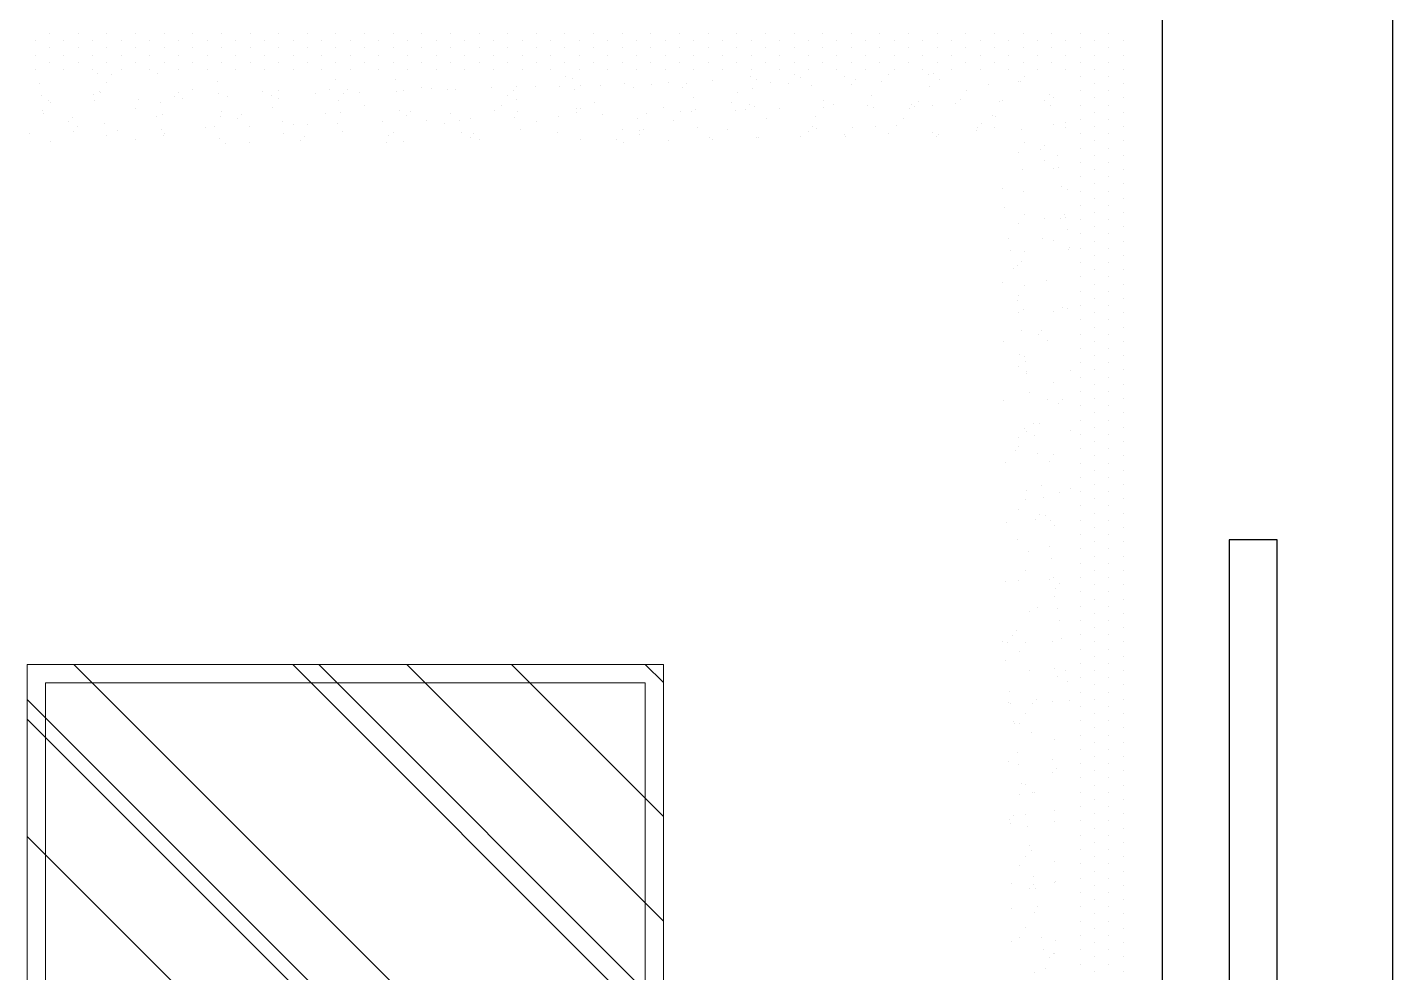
# Model space of a CAD drawing. Header units: millimetres. Extents: x 2993 to 6523, y 1057 to 2221.
# Drawn here: x 3053.402 to 3055.836, y 1143.017 to 1144.702 of the extents above; entities that cross this region are included whole.
import ezdxf

# ---------------------------------------------------------------- set-up
doc = ezdxf.new("R2010")
doc.units = ezdxf.units.MM
doc.layers.add('AR-MOB', color=252, linetype='Continuous')
doc.layers.add('COTA', color=7, linetype='Continuous')
doc.layers.add('E-Lay-9', color=9, linetype='Continuous', lineweight=9)

# ---------------------------------------------------------------- blocks, each defined once
blk = doc.blocks.new('*X23')
at = {"color": 0}
for p, q in [((10.828125, 42.54375), (10.828125, 42.54375)), ((10.846875, 42.54375), (10.846875, 42.54375)), ((10.865625, 42.54375), (10.865625, 42.54375)), ((10.884375, 42.54375), (10.884375, 42.54375)), ((10.903125, 42.54375), (10.903125, 42.54375)), ((10.921875, 42.54375), (10.921875, 42.54375)), ((10.940625, 42.54375), (10.940625, 42.54375)), ((10.959375, 42.54375), (10.959375, 42.54375)), ((10.978125, 42.54375), (10.978125, 42.54375)), ((10.996875, 42.54375), (10.996875, 42.54375)), ((11.015625, 42.54375), (11.015625, 42.54375)), ((11.034375, 42.54375), (11.034375, 42.54375)), ((11.053125, 42.54375), (11.053125, 42.54375)), ((11.071875, 42.54375), (11.071875, 42.54375)), ((11.090625, 42.54375), (11.090625, 42.54375)), ((11.109375, 42.54375), (11.109375, 42.54375)), ((11.128125, 42.54375), (11.128125, 42.54375)), ((11.146875, 42.54375), (11.146875, 42.54375)), ((11.165625, 42.54375), (11.165625, 42.54375)), ((11.184375, 42.54375), (11.184375, 42.54375)), ((11.203125, 42.54375), (11.203125, 42.54375)), ((11.221875, 42.54375), (11.221875, 42.54375)), ((11.240625, 42.54375), (11.240625, 42.54375)), ((11.259375, 42.54375), (11.259375, 42.54375)), ((11.278125, 42.54375), (11.278125, 42.54375)), ((11.296875, 42.54375), (11.296875, 42.54375)), ((11.315625, 42.54375), (11.315625, 42.54375)), ((11.334375, 42.54375), (11.334375, 42.54375)), ((11.353125, 42.54375), (11.353125, 42.54375)), ((11.371875, 42.54375), (11.371875, 42.54375)), ((11.390625, 42.54375), (11.390625, 42.54375)), ((11.409375, 42.54375), (11.409375, 42.54375)), ((11.428125, 42.54375), (11.428125, 42.54375)), ((11.446875, 42.54375), (11.446875, 42.54375)), ((11.465625, 42.54375), (11.465625, 42.54375)), ((11.484375, 42.54375), (11.484375, 42.54375)), ((11.503125, 42.54375), (11.503125, 42.54375)), ((11.521875, 42.54375), (11.521875, 42.54375)), ((11.540625, 42.54375), (11.540625, 42.54375)), ((11.559375, 42.54375), (11.559375, 42.54375)), ((11.578125, 42.54375), (11.578125, 42.54375)), ((11.596875, 42.54375), (11.596875, 42.54375)), ((11.615625, 42.54375), (11.615625, 42.54375)), ((11.634375, 42.54375), (11.634375, 42.54375)), ((11.653125, 42.54375), (11.653125, 42.54375)), ((11.671875, 42.54375), (11.671875, 42.54375)), ((11.690625, 42.54375), (11.690625, 42.54375)), ((11.709375, 42.54375), (11.709375, 42.54375)), ((11.728125, 42.54375), (11.728125, 42.54375)), ((11.746875, 42.54375), (11.746875, 42.54375)), ((11.765625, 42.54375), (11.765625, 42.54375)), ((11.784375, 42.54375), (11.784375, 42.54375)), ((11.803125, 42.54375), (11.803125, 42.54375)), ((11.821875, 42.54375), (11.821875, 42.54375)), ((11.840625, 42.54375), (11.840625, 42.54375)), ((11.859375, 42.54375), (11.859375, 42.54375)), ((11.878125, 42.54375), (11.878125, 42.54375)), ((11.896875, 42.54375), (11.896875, 42.54375)), ((11.915625, 42.54375), (11.915625, 42.54375)), ((11.934375, 42.54375), (11.934375, 42.54375)), ((11.953125, 42.54375), (11.953125, 42.54375)), ((11.971875, 42.54375), (11.971875, 42.54375)), ((11.990625, 42.54375), (11.990625, 42.54375)), ((12.009375, 42.54375), (12.009375, 42.54375)), ((12.028125, 42.54375), (12.028125, 42.54375)), ((12.046875, 42.54375), (12.046875, 42.54375)), ((10.81875, 42.525), (10.81875, 42.525)), ((10.8375, 42.525), (10.8375, 42.525)), ((10.85625, 42.525), (10.85625, 42.525)), ((10.875, 42.525), (10.875, 42.525)), ((10.89375, 42.525), (10.89375, 42.525)), ((10.9125, 42.525), (10.9125, 42.525)), ((10.93125, 42.525), (10.93125, 42.525)), ((10.95, 42.525), (10.95, 42.525)), ((10.96875, 42.525), (10.96875, 42.525)), ((10.9875, 42.525), (10.9875, 42.525)), ((11.00625, 42.525), (11.00625, 42.525)), ((11.025, 42.525), (11.025, 42.525)), ((11.04375, 42.525), (11.04375, 42.525)), ((11.0625, 42.525), (11.0625, 42.525)), ((11.08125, 42.525), (11.08125, 42.525)), ((11.1, 42.525), (11.1, 42.525)), ((11.11875, 42.525), (11.11875, 42.525)), ((11.1375, 42.525), (11.1375, 42.525)), ((11.15625, 42.525), (11.15625, 42.525)), ((11.175, 42.525), (11.175, 42.525)), ((11.19375, 42.525), (11.19375, 42.525)), ((11.2125, 42.525), (11.2125, 42.525)), ((11.23125, 42.525), (11.23125, 42.525)), ((11.25, 42.525), (11.25, 42.525)), ((11.26875, 42.525), (11.26875, 42.525)), ((11.2875, 42.525), (11.2875, 42.525)), ((11.30625, 42.525), (11.30625, 42.525)), ((11.325, 42.525), (11.325, 42.525)), ((11.34375, 42.525), (11.34375, 42.525)), ((11.3625, 42.525), (11.3625, 42.525)), ((11.38125, 42.525), (11.38125, 42.525)), ((11.4, 42.525), (11.4, 42.525)), ((11.41875, 42.525), (11.41875, 42.525)), ((11.4375, 42.525), (11.4375, 42.525)), ((11.45625, 42.525), (11.45625, 42.525)), ((11.475, 42.525), (11.475, 42.525)), ((11.49375, 42.525), (11.49375, 42.525)), ((11.5125, 42.525), (11.5125, 42.525)), ((11.53125, 42.525), (11.53125, 42.525)), ((11.55, 42.525), (11.55, 42.525)), ((11.56875, 42.525), (11.56875, 42.525)), ((11.5875, 42.525), (11.5875, 42.525)), ((11.60625, 42.525), (11.60625, 42.525)), ((11.625, 42.525), (11.625, 42.525)), ((11.64375, 42.525), (11.64375, 42.525)), ((11.6625, 42.525), (11.6625, 42.525)), ((11.68125, 42.525), (11.68125, 42.525)), ((11.7, 42.525), (11.7, 42.525)), ((11.71875, 42.525), (11.71875, 42.525)), ((11.7375, 42.525), (11.7375, 42.525)), ((11.75625, 42.525), (11.75625, 42.525)), ((11.775, 42.525), (11.775, 42.525)), ((11.79375, 42.525), (11.79375, 42.525)), ((11.8125, 42.525), (11.8125, 42.525)), ((11.83125, 42.525), (11.83125, 42.525)), ((11.85, 42.525), (11.85, 42.525)), ((11.86875, 42.525), (11.86875, 42.525)), ((11.8875, 42.525), (11.8875, 42.525)), ((11.90625, 42.525), (11.90625, 42.525)), ((11.925, 42.525), (11.925, 42.525)), ((11.94375, 42.525), (11.94375, 42.525)), ((11.9625, 42.525), (11.9625, 42.525)), ((11.98125, 42.525), (11.98125, 42.525)), ((12, 42.525), (12, 42.525)), ((12.01875, 42.525), (12.01875, 42.525)), ((12.0375, 42.525), (12.0375, 42.525)), ((10.828125, 42.50625), (10.828125, 42.50625)), ((10.846875, 42.50625), (10.846875, 42.50625)), ((10.865625, 42.50625), (10.865625, 42.50625)), ((10.884375, 42.50625), (10.884375, 42.50625)), ((10.903125, 42.50625), (10.903125, 42.50625)), ((10.921875, 42.50625), (10.921875, 42.50625)), ((10.940625, 42.50625), (10.940625, 42.50625)), ((10.959375, 42.50625), (10.959375, 42.50625)), ((10.978125, 42.50625), (10.978125, 42.50625)), ((10.996875, 42.50625), (10.996875, 42.50625)), ((11.015625, 42.50625), (11.015625, 42.50625)), ((11.034375, 42.50625), (11.034375, 42.50625)), ((11.053125, 42.50625), (11.053125, 42.50625)), ((11.071875, 42.50625), (11.071875, 42.50625)), ((11.090625, 42.50625), (11.090625, 42.50625)), ((11.109375, 42.50625), (11.109375, 42.50625)), ((11.128125, 42.50625), (11.128125, 42.50625)), ((11.146875, 42.50625), (11.146875, 42.50625)), ((11.165625, 42.50625), (11.165625, 42.50625)), ((11.184375, 42.50625), (11.184375, 42.50625)), ((11.203125, 42.50625), (11.203125, 42.50625)), ((11.221875, 42.50625), (11.221875, 42.50625)), ((11.240625, 42.50625), (11.240625, 42.50625)), ((11.259375, 42.50625), (11.259375, 42.50625)), ((11.278125, 42.50625), (11.278125, 42.50625)), ((11.296875, 42.50625), (11.296875, 42.50625)), ((11.315625, 42.50625), (11.315625, 42.50625)), ((11.334375, 42.50625), (11.334375, 42.50625)), ((11.353125, 42.50625), (11.353125, 42.50625)), ((11.371875, 42.50625), (11.371875, 42.50625)), ((11.390625, 42.50625), (11.390625, 42.50625)), ((11.409375, 42.50625), (11.409375, 42.50625)), ((11.428125, 42.50625), (11.428125, 42.50625)), ((11.446875, 42.50625), (11.446875, 42.50625)), ((11.465625, 42.50625), (11.465625, 42.50625)), ((11.484375, 42.50625), (11.484375, 42.50625)), ((11.503125, 42.50625), (11.503125, 42.50625)), ((11.521875, 42.50625), (11.521875, 42.50625)), ((11.540625, 42.50625), (11.540625, 42.50625)), ((11.559375, 42.50625), (11.559375, 42.50625)), ((11.578125, 42.50625), (11.578125, 42.50625)), ((11.596875, 42.50625), (11.596875, 42.50625)), ((11.615625, 42.50625), (11.615625, 42.50625)), ((11.634375, 42.50625), (11.634375, 42.50625)), ((11.653125, 42.50625), (11.653125, 42.50625)), ((11.671875, 42.50625), (11.671875, 42.50625)), ((11.690625, 42.50625), (11.690625, 42.50625)), ((11.709375, 42.50625), (11.709375, 42.50625)), ((11.728125, 42.50625), (11.728125, 42.50625)), ((11.746875, 42.50625), (11.746875, 42.50625)), ((11.765625, 42.50625), (11.765625, 42.50625)), ((11.784375, 42.50625), (11.784375, 42.50625)), ((11.803125, 42.50625), (11.803125, 42.50625)), ((11.821875, 42.50625), (11.821875, 42.50625)), ((11.840625, 42.50625), (11.840625, 42.50625)), ((11.859375, 42.50625), (11.859375, 42.50625)), ((11.878125, 42.50625), (11.878125, 42.50625)), ((11.896875, 42.50625), (11.896875, 42.50625)), ((11.915625, 42.50625), (11.915625, 42.50625)), ((11.934375, 42.50625), (11.934375, 42.50625)), ((11.953125, 42.50625), (11.953125, 42.50625)), ((11.971875, 42.50625), (11.971875, 42.50625)), ((11.990625, 42.50625), (11.990625, 42.50625)), ((12.009375, 42.50625), (12.009375, 42.50625)), ((12.028125, 42.50625), (12.028125, 42.50625)), ((12.046875, 42.50625), (12.046875, 42.50625)), ((10.81875, 42.4875), (10.81875, 42.4875)), ((10.8375, 42.4875), (10.8375, 42.4875)), ((10.85625, 42.4875), (10.85625, 42.4875)), ((10.875, 42.4875), (10.875, 42.4875)), ((10.89375, 42.4875), (10.89375, 42.4875)), ((10.9125, 42.4875), (10.9125, 42.4875)), ((10.93125, 42.4875), (10.93125, 42.4875)), ((10.95, 42.4875), (10.95, 42.4875)), ((10.96875, 42.4875), (10.96875, 42.4875)), ((10.9875, 42.4875), (10.9875, 42.4875)), ((11.00625, 42.4875), (11.00625, 42.4875)), ((11.025, 42.4875), (11.025, 42.4875)), ((11.04375, 42.4875), (11.04375, 42.4875)), ((11.0625, 42.4875), (11.0625, 42.4875)), ((11.08125, 42.4875), (11.08125, 42.4875)), ((11.1, 42.4875), (11.1, 42.4875)), ((11.11875, 42.4875), (11.11875, 42.4875)), ((11.1375, 42.4875), (11.1375, 42.4875)), ((11.15625, 42.4875), (11.15625, 42.4875)), ((11.175, 42.4875), (11.175, 42.4875)), ((11.19375, 42.4875), (11.19375, 42.4875)), ((11.2125, 42.4875), (11.2125, 42.4875)), ((11.23125, 42.4875), (11.23125, 42.4875)), ((11.25, 42.4875), (11.25, 42.4875)), ((11.26875, 42.4875), (11.26875, 42.4875)), ((11.2875, 42.4875), (11.2875, 42.4875)), ((11.30625, 42.4875), (11.30625, 42.4875)), ((11.325, 42.4875), (11.325, 42.4875)), ((11.34375, 42.4875), (11.34375, 42.4875)), ((11.3625, 42.4875), (11.3625, 42.4875)), ((11.38125, 42.4875), (11.38125, 42.4875)), ((11.4, 42.4875), (11.4, 42.4875)), ((11.41875, 42.4875), (11.41875, 42.4875)), ((11.4375, 42.4875), (11.4375, 42.4875)), ((11.45625, 42.4875), (11.45625, 42.4875)), ((11.475, 42.4875), (11.475, 42.4875)), ((11.49375, 42.4875), (11.49375, 42.4875)), ((11.5125, 42.4875), (11.5125, 42.4875)), ((11.53125, 42.4875), (11.53125, 42.4875)), ((11.55, 42.4875), (11.55, 42.4875)), ((11.56875, 42.4875), (11.56875, 42.4875)), ((11.5875, 42.4875), (11.5875, 42.4875)), ((11.60625, 42.4875), (11.60625, 42.4875)), ((11.625, 42.4875), (11.625, 42.4875)), ((11.64375, 42.4875), (11.64375, 42.4875)), ((11.6625, 42.4875), (11.6625, 42.4875)), ((11.68125, 42.4875), (11.68125, 42.4875)), ((11.7, 42.4875), (11.7, 42.4875)), ((11.71875, 42.4875), (11.71875, 42.4875)), ((11.7375, 42.4875), (11.7375, 42.4875)), ((11.75625, 42.4875), (11.75625, 42.4875)), ((11.775, 42.4875), (11.775, 42.4875)), ((11.79375, 42.4875), (11.79375, 42.4875)), ((11.8125, 42.4875), (11.8125, 42.4875)), ((11.83125, 42.4875), (11.83125, 42.4875)), ((11.85, 42.4875), (11.85, 42.4875)), ((11.86875, 42.4875), (11.86875, 42.4875)), ((11.8875, 42.4875), (11.8875, 42.4875)), ((11.90625, 42.4875), (11.90625, 42.4875)), ((11.925, 42.4875), (11.925, 42.4875)), ((11.94375, 42.4875), (11.94375, 42.4875)), ((11.9625, 42.4875), (11.9625, 42.4875)), ((11.98125, 42.4875), (11.98125, 42.4875)), ((12, 42.4875), (12, 42.4875)), ((12.01875, 42.4875), (12.01875, 42.4875)), ((12.0375, 42.4875), (12.0375, 42.4875)), ((10.828125, 42.46875), (10.828125, 42.46875)), ((10.846875, 42.46875), (10.846875, 42.46875)), ((10.865625, 42.46875), (10.865625, 42.46875)), ((10.81875, 42.45), (10.81875, 42.45)), ((10.8375, 42.45), (10.8375, 42.45)), ((10.85625, 42.45), (10.85625, 42.45)), ((10.828125, 42.43125), (10.828125, 42.43125)), ((10.846875, 42.43125), (10.846875, 42.43125)), ((10.865625, 42.43125), (10.865625, 42.43125)), ((10.81875, 42.4125), (10.81875, 42.4125)), ((10.8375, 42.4125), (10.8375, 42.4125)), ((10.85625, 42.4125), (10.85625, 42.4125)), ((10.828125, 42.39375), (10.828125, 42.39375)), ((10.846875, 42.39375), (10.846875, 42.39375)), ((10.865625, 42.39375), (10.865625, 42.39375)), ((10.81875, 42.375), (10.81875, 42.375)), ((10.8375, 42.375), (10.8375, 42.375)), ((10.85625, 42.375), (10.85625, 42.375)), ((10.828125, 42.35625), (10.828125, 42.35625)), ((10.846875, 42.35625), (10.846875, 42.35625)), ((10.865625, 42.35625), (10.865625, 42.35625)), ((10.81875, 42.3375), (10.81875, 42.3375)), ((10.8375, 42.3375), (10.8375, 42.3375)), ((10.85625, 42.3375), (10.85625, 42.3375)), ((10.828125, 42.31875), (10.828125, 42.31875)), ((10.846875, 42.31875), (10.846875, 42.31875)), ((10.865625, 42.31875), (10.865625, 42.31875)), ((10.81875, 42.3), (10.81875, 42.3)), ((10.8375, 42.3), (10.8375, 42.3)), ((10.85625, 42.3), (10.85625, 42.3)), ((10.828125, 42.28125), (10.828125, 42.28125)), ((10.846875, 42.28125), (10.846875, 42.28125)), ((10.865625, 42.28125), (10.865625, 42.28125)), ((10.81875, 42.2625), (10.81875, 42.2625)), ((10.8375, 42.2625), (10.8375, 42.2625)), ((10.85625, 42.2625), (10.85625, 42.2625)), ((10.828125, 42.24375), (10.828125, 42.24375)), ((10.846875, 42.24375), (10.846875, 42.24375)), ((10.865625, 42.24375), (10.865625, 42.24375)), ((10.81875, 42.225), (10.81875, 42.225)), ((10.8375, 42.225), (10.8375, 42.225)), ((10.85625, 42.225), (10.85625, 42.225)), ((10.828125, 42.20625), (10.828125, 42.20625)), ((10.846875, 42.20625), (10.846875, 42.20625)), ((10.865625, 42.20625), (10.865625, 42.20625)), ((10.81875, 42.1875), (10.81875, 42.1875)), ((10.8375, 42.1875), (10.8375, 42.1875)), ((10.85625, 42.1875), (10.85625, 42.1875)), ((10.828125, 42.16875), (10.828125, 42.16875)), ((10.846875, 42.16875), (10.846875, 42.16875)), ((10.865625, 42.16875), (10.865625, 42.16875)), ((10.81875, 42.15), (10.81875, 42.15)), ((10.8375, 42.15), (10.8375, 42.15)), ((10.85625, 42.15), (10.85625, 42.15)), ((10.828125, 42.13125), (10.828125, 42.13125)), ((10.846875, 42.13125), (10.846875, 42.13125)), ((10.865625, 42.13125), (10.865625, 42.13125)), ((10.81875, 42.1125), (10.81875, 42.1125)), ((10.8375, 42.1125), (10.8375, 42.1125)), ((10.85625, 42.1125), (10.85625, 42.1125)), ((10.828125, 42.09375), (10.828125, 42.09375)), ((10.846875, 42.09375), (10.846875, 42.09375)), ((10.865625, 42.09375), (10.865625, 42.09375)), ((10.81875, 42.075), (10.81875, 42.075)), ((10.8375, 42.075), (10.8375, 42.075)), ((10.85625, 42.075), (10.85625, 42.075)), ((10.828125, 42.05625), (10.828125, 42.05625)), ((10.846875, 42.05625), (10.846875, 42.05625)), ((10.865625, 42.05625), (10.865625, 42.05625)), ((10.81875, 42.0375), (10.81875, 42.0375)), ((10.8375, 42.0375), (10.8375, 42.0375)), ((10.85625, 42.0375), (10.85625, 42.0375)), ((10.828125, 42.01875), (10.828125, 42.01875)), ((10.846875, 42.01875), (10.846875, 42.01875)), ((10.865625, 42.01875), (10.865625, 42.01875)), ((10.81875, 42), (10.81875, 42)), ((10.8375, 42), (10.8375, 42)), ((10.85625, 42), (10.85625, 42)), ((10.828125, 41.98125), (10.828125, 41.98125)), ((10.846875, 41.98125), (10.846875, 41.98125)), ((10.865625, 41.98125), (10.865625, 41.98125)), ((10.81875, 41.9625), (10.81875, 41.9625)), ((10.8375, 41.9625), (10.8375, 41.9625)), ((10.85625, 41.9625), (10.85625, 41.9625)), ((10.828125, 41.94375), (10.828125, 41.94375)), ((10.846875, 41.94375), (10.846875, 41.94375)), ((10.865625, 41.94375), (10.865625, 41.94375)), ((10.81875, 41.925), (10.81875, 41.925)), ((10.8375, 41.925), (10.8375, 41.925)), ((10.85625, 41.925), (10.85625, 41.925)), ((10.828125, 41.90625), (10.828125, 41.90625)), ((10.846875, 41.90625), (10.846875, 41.90625)), ((10.865625, 41.90625), (10.865625, 41.90625)), ((10.81875, 41.8875), (10.81875, 41.8875)), ((10.8375, 41.8875), (10.8375, 41.8875)), ((10.85625, 41.8875), (10.85625, 41.8875)), ((10.828125, 41.86875), (10.828125, 41.86875)), ((10.846875, 41.86875), (10.846875, 41.86875)), ((10.865625, 41.86875), (10.865625, 41.86875)), ((10.81875, 41.85), (10.81875, 41.85)), ((10.8375, 41.85), (10.8375, 41.85)), ((10.85625, 41.85), (10.85625, 41.85)), ((10.828125, 41.83125), (10.828125, 41.83125)), ((10.846875, 41.83125), (10.846875, 41.83125)), ((10.865625, 41.83125), (10.865625, 41.83125)), ((10.81875, 41.8125), (10.81875, 41.8125)), ((10.8375, 41.8125), (10.8375, 41.8125)), ((10.85625, 41.8125), (10.85625, 41.8125)), ((10.828125, 41.79375), (10.828125, 41.79375)), ((10.846875, 41.79375), (10.846875, 41.79375)), ((10.865625, 41.79375), (10.865625, 41.79375)), ((10.81875, 41.775), (10.81875, 41.775)), ((10.8375, 41.775), (10.8375, 41.775)), ((10.85625, 41.775), (10.85625, 41.775)), ((10.828125, 41.75625), (10.828125, 41.75625)), ((10.846875, 41.75625), (10.846875, 41.75625)), ((10.865625, 41.75625), (10.865625, 41.75625)), ((10.81875, 41.7375), (10.81875, 41.7375)), ((10.8375, 41.7375), (10.8375, 41.7375)), ((10.85625, 41.7375), (10.85625, 41.7375)), ((10.828125, 41.71875), (10.828125, 41.71875)), ((10.846875, 41.71875), (10.846875, 41.71875)), ((10.865625, 41.71875), (10.865625, 41.71875)), ((10.81875, 41.7), (10.81875, 41.7)), ((10.8375, 41.7), (10.8375, 41.7)), ((10.85625, 41.7), (10.85625, 41.7)), ((10.828125, 41.68125), (10.828125, 41.68125)), ((10.846875, 41.68125), (10.846875, 41.68125)), ((10.865625, 41.68125), (10.865625, 41.68125)), ((10.81875, 41.6625), (10.81875, 41.6625)), ((10.8375, 41.6625), (10.8375, 41.6625)), ((10.85625, 41.6625), (10.85625, 41.6625)), ((10.828125, 41.64375), (10.828125, 41.64375)), ((10.846875, 41.64375), (10.846875, 41.64375)), ((10.865625, 41.64375), (10.865625, 41.64375)), ((10.81875, 41.625), (10.81875, 41.625)), ((10.8375, 41.625), (10.8375, 41.625)), ((10.85625, 41.625), (10.85625, 41.625)), ((10.828125, 41.60625), (10.828125, 41.60625)), ((10.846875, 41.60625), (10.846875, 41.60625)), ((10.865625, 41.60625), (10.865625, 41.60625)), ((10.81875, 41.5875), (10.81875, 41.5875)), ((10.8375, 41.5875), (10.8375, 41.5875)), ((10.85625, 41.5875), (10.85625, 41.5875)), ((10.828125, 41.56875), (10.828125, 41.56875)), ((10.846875, 41.56875), (10.846875, 41.56875)), ((10.865625, 41.56875), (10.865625, 41.56875)), ((10.81875, 41.55), (10.81875, 41.55)), ((10.8375, 41.55), (10.8375, 41.55)), ((10.85625, 41.55), (10.85625, 41.55)), ((10.828125, 41.53125), (10.828125, 41.53125)), ((10.846875, 41.53125), (10.846875, 41.53125)), ((10.865625, 41.53125), (10.865625, 41.53125)), ((10.81875, 41.5125), (10.81875, 41.5125)), ((10.8375, 41.5125), (10.8375, 41.5125)), ((10.85625, 41.5125), (10.85625, 41.5125)), ((10.828125, 41.49375), (10.828125, 41.49375)), ((10.846875, 41.49375), (10.846875, 41.49375)), ((10.865625, 41.49375), (10.865625, 41.49375)), ((10.81875, 41.475), (10.81875, 41.475)), ((10.8375, 41.475), (10.8375, 41.475)), ((10.85625, 41.475), (10.85625, 41.475)), ((10.828125, 41.45625), (10.828125, 41.45625)), ((10.846875, 41.45625), (10.846875, 41.45625)), ((10.865625, 41.45625), (10.865625, 41.45625)), ((10.81875, 41.4375), (10.81875, 41.4375)), ((10.8375, 41.4375), (10.8375, 41.4375)), ((10.85625, 41.4375), (10.85625, 41.4375)), ((10.828125, 41.41875), (10.828125, 41.41875)), ((10.846875, 41.41875), (10.846875, 41.41875)), ((10.865625, 41.41875), (10.865625, 41.41875)), ((10.81875, 41.4), (10.81875, 41.4)), ((10.8375, 41.4), (10.8375, 41.4)), ((10.85625, 41.4), (10.85625, 41.4)), ((10.828125, 41.38125), (10.828125, 41.38125)), ((10.846875, 41.38125), (10.846875, 41.38125)), ((10.865625, 41.38125), (10.865625, 41.38125)), ((10.81875, 41.3625), (10.81875, 41.3625)), ((10.8375, 41.3625), (10.8375, 41.3625)), ((10.85625, 41.3625), (10.85625, 41.3625)), ((10.828125, 41.34375), (10.828125, 41.34375)), ((10.846875, 41.34375), (10.846875, 41.34375)), ((10.865625, 41.34375), (10.865625, 41.34375)), ((10.81875, 41.325), (10.81875, 41.325)), ((10.8375, 41.325), (10.8375, 41.325)), ((10.85625, 41.325), (10.85625, 41.325)), ((10.828125, 41.30625), (10.828125, 41.30625)), ((10.846875, 41.30625), (10.846875, 41.30625)), ((10.865625, 41.30625), (10.865625, 41.30625)), ((10.81875, 41.2875), (10.81875, 41.2875)), ((10.8375, 41.2875), (10.8375, 41.2875)), ((10.85625, 41.2875), (10.85625, 41.2875)), ((10.828125, 41.26875), (10.828125, 41.26875)), ((10.846875, 41.26875), (10.846875, 41.26875)), ((10.865625, 41.26875), (10.865625, 41.26875)), ((10.81875, 41.25), (10.81875, 41.25)), ((10.8375, 41.25), (10.8375, 41.25)), ((10.85625, 41.25), (10.85625, 41.25)), ((10.828125, 41.23125), (10.828125, 41.23125)), ((10.846875, 41.23125), (10.846875, 41.23125)), ((10.865625, 41.23125), (10.865625, 41.23125)), ((10.81875, 41.2125), (10.81875, 41.2125)), ((10.8375, 41.2125), (10.8375, 41.2125)), ((10.85625, 41.2125), (10.85625, 41.2125)), ((10.828125, 41.19375), (10.828125, 41.19375)), ((10.846875, 41.19375), (10.846875, 41.19375)), ((10.865625, 41.19375), (10.865625, 41.19375)), ((10.81875, 41.175), (10.81875, 41.175)), ((10.8375, 41.175), (10.8375, 41.175)), ((10.85625, 41.175), (10.85625, 41.175)), ((10.828125, 41.15625), (10.828125, 41.15625)), ((10.846875, 41.15625), (10.846875, 41.15625)), ((10.865625, 41.15625), (10.865625, 41.15625)), ((10.81875, 41.1375), (10.81875, 41.1375)), ((10.8375, 41.1375), (10.8375, 41.1375)), ((10.85625, 41.1375), (10.85625, 41.1375)), ((10.828125, 41.11875), (10.828125, 41.11875)), ((10.846875, 41.11875), (10.846875, 41.11875)), ((10.865625, 41.11875), (10.865625, 41.11875))]:
    blk.add_line(p, q, dxfattribs=at)
blk = doc.blocks.new('*X24')
at = {"color": 0}
for p, q in [((10.9357, 42.4683), (10.9357, 42.4683)), ((10.9422, 42.4678), (10.9422, 42.4678)), ((10.9943, 42.4596), (10.9943, 42.4596)), ((11.0187, 42.4628), (11.0187, 42.4628)), ((11.0232, 42.4707), (11.0232, 42.4707)), ((11.0557, 42.4673), (11.0557, 42.4673)), ((11.0595, 42.4682), (11.0595, 42.4682)), ((11.0612, 42.4622), (11.0612, 42.4622)), ((11.0751, 42.4702), (11.0751, 42.4702)), ((11.0995, 42.4734), (11.0995, 42.4734)), ((11.1017, 42.4717), (11.1017, 42.4717)), ((11.1775, 42.4646), (11.1775, 42.4646)), ((11.1785, 42.4713), (11.1785, 42.4713)), ((11.2595, 42.4742), (11.2595, 42.4742)), ((11.2976, 42.4636), (11.2976, 42.4636)), ((11.338, 42.4752), (11.338, 42.4752)), ((11.4148, 42.4749), (11.4148, 42.4749)), ((11.4194, 42.4609), (11.4194, 42.4609)), ((11.5394, 42.4599), (11.5394, 42.4599)), ((11.5873, 42.46), (11.5873, 42.46)), ((11.6117, 42.4632), (11.6117, 42.4632)), ((11.6524, 42.4685), (11.6524, 42.4685)), ((11.668, 42.4706), (11.668, 42.4706)), ((11.6924, 42.4738), (11.6924, 42.4738)), ((10.898, 42.4469), (10.898, 42.4469)), ((10.9026, 42.4521), (10.9026, 42.4521)), ((10.9136, 42.4489), (10.9136, 42.4489)), ((10.938, 42.4522), (10.938, 42.4522)), ((10.9655, 42.4409), (10.9655, 42.4409)), ((10.9787, 42.4575), (10.9787, 42.4575)), ((10.9845, 42.441), (10.9845, 42.441)), ((10.996, 42.4523), (10.996, 42.4523)), ((11.0894, 42.4524), (11.0894, 42.4524)), ((11.1423, 42.4435), (11.1423, 42.4435)), ((11.1828, 42.4526), (11.1828, 42.4526)), ((11.2208, 42.4445), (11.2208, 42.4445)), ((11.2763, 42.4528), (11.2763, 42.4528)), ((11.2976, 42.4442), (11.2976, 42.4442)), ((11.3031, 42.4585), (11.3031, 42.4585)), ((11.3697, 42.453), (11.3697, 42.453)), ((11.3786, 42.4471), (11.3786, 42.4471)), ((11.4502, 42.4419), (11.4502, 42.4419)), ((11.4571, 42.4481), (11.4571, 42.4481)), ((11.4631, 42.4531), (11.4631, 42.4531)), ((11.4909, 42.4473), (11.4909, 42.4473)), ((11.5065, 42.4493), (11.5065, 42.4493)), ((11.5309, 42.4525), (11.5309, 42.4525)), ((11.5339, 42.4477), (11.5339, 42.4477)), ((11.545, 42.4548), (11.545, 42.4548)), ((11.5565, 42.4533), (11.5565, 42.4533)), ((11.5717, 42.4579), (11.5717, 42.4579)), ((11.6149, 42.4506), (11.6149, 42.4506)), ((11.65, 42.4535), (11.65, 42.4535)), ((11.6612, 42.4572), (11.6612, 42.4572)), ((11.6934, 42.4517), (11.6934, 42.4517)), ((11.7434, 42.4536), (11.7434, 42.4536)), ((11.7702, 42.4513), (11.7702, 42.4513)), ((11.7813, 42.4562), (11.7813, 42.4562)), ((11.7868, 42.4512), (11.7868, 42.4512)), ((11.8368, 42.4538), (11.8368, 42.4538)), ((11.8512, 42.4542), (11.8512, 42.4542)), ((11.9031, 42.4536), (11.9031, 42.4536)), ((11.9297, 42.4552), (11.9297, 42.4552)), ((11.9302, 42.454), (11.9302, 42.454)), ((12.0065, 42.4548), (12.0065, 42.4548)), ((12.0231, 42.4525), (12.0231, 42.4525)), ((12.0237, 42.4541), (12.0237, 42.4541)), ((12.0287, 42.4475), (12.0287, 42.4475)), ((12.0431, 42.4423), (12.0431, 42.4423)), ((10.906, 42.44), (10.906, 42.44)), ((10.9711, 42.4359), (10.9711, 42.4359)), ((11.0613, 42.4406), (11.0613, 42.4406)), ((11.0873, 42.4383), (11.0873, 42.4383)), ((11.2074, 42.4373), (11.2074, 42.4373)), ((11.2129, 42.4322), (11.2129, 42.4322)), ((11.3292, 42.4346), (11.3292, 42.4346)), ((11.3294, 42.426), (11.3294, 42.426)), ((11.345, 42.4281), (11.345, 42.4281)), ((11.3694, 42.4313), (11.3694, 42.4313)), ((11.4102, 42.4366), (11.4102, 42.4366)), ((11.4258, 42.4387), (11.4258, 42.4387)), ((11.4492, 42.4336), (11.4492, 42.4336)), ((11.4548, 42.4285), (11.4548, 42.4285)), ((11.5711, 42.4309), (11.5711, 42.4309)), ((11.6911, 42.4299), (11.6911, 42.4299)), ((11.6966, 42.4248), (11.6966, 42.4248)), ((11.734, 42.4235), (11.734, 42.4235)), ((11.8125, 42.4245), (11.8125, 42.4245)), ((11.8129, 42.4272), (11.8129, 42.4272)), ((11.8893, 42.4242), (11.8893, 42.4242)), ((11.9223, 42.4264), (11.9223, 42.4264)), ((11.933, 42.4262), (11.933, 42.4262)), ((11.9379, 42.4285), (11.9379, 42.4285)), ((11.9623, 42.4317), (11.9623, 42.4317)), ((11.9703, 42.4271), (11.9703, 42.4271)), ((12.0031, 42.437), (12.0031, 42.437)), ((12.0187, 42.4391), (12.0187, 42.4391)), ((12.0488, 42.4281), (12.0488, 42.4281)), ((10.8754, 42.4146), (10.8754, 42.4146)), ((10.8809, 42.4095), (10.8809, 42.4095)), ((10.8813, 42.406), (10.8813, 42.406)), ((10.9441, 42.4099), (10.9441, 42.4099)), ((10.962, 42.4142), (10.962, 42.4142)), ((10.9747, 42.4062), (10.9747, 42.4062)), ((10.9972, 42.412), (10.9972, 42.412)), ((11.0251, 42.4129), (11.0251, 42.4129)), ((11.0555, 42.4144), (11.0555, 42.4144)), ((11.0681, 42.4063), (11.0681, 42.4063)), ((11.1036, 42.4139), (11.1036, 42.4139)), ((11.1172, 42.4109), (11.1172, 42.4109)), ((11.1227, 42.4059), (11.1227, 42.4059)), ((11.1489, 42.4146), (11.1489, 42.4146)), ((11.1615, 42.4065), (11.1615, 42.4065)), ((11.1804, 42.4135), (11.1804, 42.4135)), ((11.1835, 42.4068), (11.1835, 42.4068)), ((11.2079, 42.41), (11.2079, 42.41)), ((11.239, 42.4083), (11.239, 42.4083)), ((11.2423, 42.4147), (11.2423, 42.4147)), ((11.2486, 42.4154), (11.2486, 42.4154)), ((11.255, 42.4067), (11.255, 42.4067)), ((11.2614, 42.4164), (11.2614, 42.4164)), ((11.2643, 42.4174), (11.2643, 42.4174)), ((11.2887, 42.4206), (11.2887, 42.4206)), ((11.3357, 42.4149), (11.3357, 42.4149)), ((11.3399, 42.4174), (11.3399, 42.4174)), ((11.3484, 42.4068), (11.3484, 42.4068)), ((11.3591, 42.4072), (11.3591, 42.4072)), ((11.4167, 42.4171), (11.4167, 42.4171)), ((11.4292, 42.4151), (11.4292, 42.4151)), ((11.4418, 42.407), (11.4418, 42.407)), ((11.4977, 42.42), (11.4977, 42.42)), ((11.5226, 42.4152), (11.5226, 42.4152)), ((11.5352, 42.4072), (11.5352, 42.4072)), ((11.5762, 42.421), (11.5762, 42.421)), ((11.616, 42.4154), (11.616, 42.4154)), ((11.6287, 42.4074), (11.6287, 42.4074)), ((11.653, 42.4206), (11.653, 42.4206)), ((11.7094, 42.4156), (11.7094, 42.4156)), ((11.7221, 42.4075), (11.7221, 42.4075)), ((11.7764, 42.4072), (11.7764, 42.4072)), ((11.8008, 42.4104), (11.8008, 42.4104)), ((11.8028, 42.4158), (11.8028, 42.4158)), ((11.8155, 42.4077), (11.8155, 42.4077)), ((11.8416, 42.4158), (11.8416, 42.4158)), ((11.8572, 42.4178), (11.8572, 42.4178)), ((11.8816, 42.421), (11.8816, 42.421)), ((11.8963, 42.4159), (11.8963, 42.4159)), ((11.9089, 42.4079), (11.9089, 42.4079)), ((11.9385, 42.4211), (11.9385, 42.4211)), ((11.9897, 42.4161), (11.9897, 42.4161)), ((12.0023, 42.408), (12.0023, 42.408)), ((11.0464, 42.3888), (11.0464, 42.3888)), ((11.0871, 42.3941), (11.0871, 42.3941)), ((11.1028, 42.3962), (11.1028, 42.3962)), ((11.1271, 42.3994), (11.1271, 42.3994)), ((11.1679, 42.4048), (11.1679, 42.4048)), ((11.3646, 42.4022), (11.3646, 42.4022)), ((11.3805, 42.3893), (11.3805, 42.3893)), ((11.459, 42.3903), (11.459, 42.3903)), ((11.4809, 42.4046), (11.4809, 42.4046)), ((11.5358, 42.3899), (11.5358, 42.3899)), ((11.6009, 42.4036), (11.6009, 42.4036)), ((11.6065, 42.3985), (11.6065, 42.3985)), ((11.6168, 42.3928), (11.6168, 42.3928)), ((11.6393, 42.3891), (11.6393, 42.3891)), ((11.6801, 42.3945), (11.6801, 42.3945)), ((11.6953, 42.3938), (11.6953, 42.3938)), ((11.6957, 42.3966), (11.6957, 42.3966)), ((11.7201, 42.3998), (11.7201, 42.3998)), ((11.7227, 42.4009), (11.7227, 42.4009)), ((11.7608, 42.4051), (11.7608, 42.4051)), ((11.7721, 42.3935), (11.7721, 42.3935)), ((11.8428, 42.3999), (11.8428, 42.3999)), ((11.8483, 42.3948), (11.8483, 42.3948)), ((11.8531, 42.3964), (11.8531, 42.3964)), ((11.9316, 42.3974), (11.9316, 42.3974)), ((11.9646, 42.3972), (11.9646, 42.3972)), ((12.0084, 42.397), (12.0084, 42.397)), ((10.907, 42.3856), (10.907, 42.3856)), ((10.9079, 42.3822), (10.9079, 42.3822)), ((10.9256, 42.3729), (10.9256, 42.3729)), ((10.9268, 42.377), (10.9268, 42.377)), ((10.9412, 42.3749), (10.9412, 42.3749)), ((11.022, 42.3855), (11.022, 42.3855)), ((11.1442, 42.3857), (11.1442, 42.3857)), ((11.2227, 42.3867), (11.2227, 42.3867)), ((11.2995, 42.3864), (11.2995, 42.3864)), ((11.6149, 42.3859), (11.6149, 42.3859)), ((10.8849, 42.3675), (10.8849, 42.3675)), ((10.9368, 42.3583), (10.9368, 42.3583)), ((10.9424, 42.3532), (10.9424, 42.3532)), ((10.946, 42.3521), (10.946, 42.3521)), ((10.8928, 42.3389), (10.8928, 42.3389)), ((10.9055, 42.3309), (10.9055, 42.3309)), ((10.9098, 42.3244), (10.9098, 42.3244)), ((10.8783, 42.303), (10.8783, 42.303)), ((10.951, 42.3019), (10.951, 42.3019)), ((10.9533, 42.2988), (10.9533, 42.2988)), ((10.8711, 42.2947), (10.8711, 42.2947)), ((10.8725, 42.2882), (10.8725, 42.2882)), ((10.8882, 42.2902), (10.8882, 42.2902)), ((10.9125, 42.2935), (10.9125, 42.2935)), ((10.9479, 42.2943), (10.9479, 42.2943)), ((10.9081, 42.2756), (10.9081, 42.2756)), ((10.9117, 42.2666), (10.9117, 42.2666)), ((10.9137, 42.2705), (10.9137, 42.2705)), ((10.9171, 42.2638), (10.9171, 42.2638)), ((10.9297, 42.2558), (10.9297, 42.2558)), ((10.9398, 42.2466), (10.9398, 42.2466)), ((10.873, 42.2369), (10.873, 42.2369)), ((10.8818, 42.2266), (10.8818, 42.2266)), ((10.9497, 42.2365), (10.9497, 42.2365)), ((10.9002, 42.2142), (10.9002, 42.2142)), ((10.9136, 42.2088), (10.9136, 42.2088)), ((10.9158, 42.2162), (10.9158, 42.2162)), ((10.9402, 42.2194), (10.9402, 42.2194)), ((10.8795, 42.1929), (10.8795, 42.1929)), ((10.8749, 42.1791), (10.8749, 42.1791)), ((10.885, 42.1878), (10.885, 42.1878)), ((10.9413, 42.1887), (10.9413, 42.1887)), ((10.9516, 42.1787), (10.9516, 42.1787)), ((10.9539, 42.1806), (10.9539, 42.1806)), ((10.9111, 42.1639), (10.9111, 42.1639)), ((10.9061, 42.1514), (10.9061, 42.1514)), ((10.9155, 42.151), (10.9155, 42.151)), ((10.9279, 42.1401), (10.9279, 42.1401)), ((10.9435, 42.1422), (10.9435, 42.1422)), ((10.8768, 42.1213), (10.8768, 42.1213)), ((10.8871, 42.1348), (10.8871, 42.1348)), ((10.9409, 42.1366), (10.9409, 42.1366)), ((10.9465, 42.1315), (10.9465, 42.1315)), ((10.9535, 42.1209), (10.9535, 42.1209)), ((10.8721, 42.1134), (10.8721, 42.1134)), ((10.8847, 42.1053), (10.8847, 42.1053)), ((10.9173, 42.0932), (10.9173, 42.0932)), ((10.8824, 42.0813), (10.8824, 42.0813)), ((10.9303, 42.0763), (10.9303, 42.0763)), ((10.9555, 42.0661), (10.9555, 42.0661)), ((10.8748, 42.0555), (10.8748, 42.0555)), ((10.8787, 42.0635), (10.8787, 42.0635)), ((10.8904, 42.0575), (10.8904, 42.0575)), ((10.9122, 42.0539), (10.9122, 42.0539)), ((10.9148, 42.0607), (10.9148, 42.0607)), ((10.9178, 42.0488), (10.9178, 42.0488)), ((10.9554, 42.0631), (10.9554, 42.0631)), ((10.8963, 42.0383), (10.8963, 42.0383)), ((10.909, 42.0302), (10.909, 42.0302)), ((10.9192, 42.0354), (10.9192, 42.0354)), ((10.9439, 42.0249), (10.9439, 42.0249)), ((10.8806, 42.0057), (10.8806, 42.0057)), ((10.9545, 42.0012), (10.9545, 42.0012)), ((10.9573, 42.0053), (10.9573, 42.0053)), ((10.9024, 41.9814), (10.9024, 41.9814)), ((10.918, 41.9835), (10.918, 41.9835)), ((10.9211, 41.9776), (10.9211, 41.9776)), ((10.9424, 41.9867), (10.9424, 41.9867)), ((10.8836, 41.9712), (10.8836, 41.9712)), ((10.8891, 41.9662), (10.8891, 41.9662)), ((10.9206, 41.9632), (10.9206, 41.9632)), ((10.8825, 41.9479), (10.8825, 41.9479)), ((10.9152, 41.9422), (10.9152, 41.9422)), ((10.9332, 41.9551), (10.9332, 41.9551)), ((10.9592, 41.9475), (10.9592, 41.9475)), ((10.8853, 41.9259), (10.8853, 41.9259)), ((10.923, 41.9197), (10.923, 41.9197)), ((10.9301, 41.9074), (10.9301, 41.9074)), ((10.945, 41.9149), (10.945, 41.9149)), ((10.9457, 41.9095), (10.9457, 41.9095)), ((10.9506, 41.9098), (10.9506, 41.9098)), ((10.8843, 41.8901), (10.8843, 41.8901)), ((10.8893, 41.902), (10.8893, 41.902)), ((10.9448, 41.888), (10.9448, 41.888)), ((10.9611, 41.8897), (10.9611, 41.8897)), ((10.9574, 41.88), (10.9574, 41.88)), ((10.8865, 41.8596), (10.8865, 41.8596)), ((10.9096, 41.8508), (10.9096, 41.8508)), ((10.9249, 41.8619), (10.9249, 41.8619)), ((10.9577, 41.8334), (10.9577, 41.8334)), ((10.877, 41.8227), (10.877, 41.8227)), ((10.8862, 41.8323), (10.8862, 41.8323)), ((10.8926, 41.8248), (10.8926, 41.8248)), ((10.9163, 41.8322), (10.9163, 41.8322)), ((10.917, 41.828), (10.917, 41.828)), ((10.9219, 41.8271), (10.9219, 41.8271)), ((10.8756, 41.8127), (10.8756, 41.8127)), ((10.8882, 41.8047), (10.8882, 41.8047)), ((10.9268, 41.8041), (10.9268, 41.8041)), ((10.948, 41.8032), (10.948, 41.8032)), ((10.8881, 41.7745), (10.8881, 41.7745)), ((10.9338, 41.7757), (10.9338, 41.7757)), ((10.8876, 41.7495), (10.8876, 41.7495)), ((10.8932, 41.7445), (10.8932, 41.7445)), ((10.9047, 41.7487), (10.9047, 41.7487)), ((10.9203, 41.7508), (10.9203, 41.7508)), ((10.9287, 41.7463), (10.9287, 41.7463)), ((10.9447, 41.754), (10.9447, 41.754)), ((10.8998, 41.7376), (10.8998, 41.7376)), ((10.9125, 41.7296), (10.9125, 41.7296)), ((10.89, 41.7167), (10.89, 41.7167)), ((10.9193, 41.7205), (10.9193, 41.7205)), ((10.9491, 41.6932), (10.9491, 41.6932)), ((10.958, 41.7005), (10.958, 41.7005)), ((10.9306, 41.6885), (10.9306, 41.6885)), ((10.9323, 41.6747), (10.9323, 41.6747)), ((10.9479, 41.6767), (10.9479, 41.6767)), ((10.9547, 41.6881), (10.9547, 41.6881)), ((10.8916, 41.6693), (10.8916, 41.6693)), ((10.8919, 41.6589), (10.8919, 41.6589)), ((10.924, 41.6625), (10.924, 41.6625)), ((10.9367, 41.6544), (10.9367, 41.6544)), ((10.8906, 41.6379), (10.8906, 41.6379)), ((10.8888, 41.6252), (10.8888, 41.6252)), ((10.9325, 41.6307), (10.9325, 41.6307)), ((10.8938, 41.601), (10.8938, 41.601)), ((10.9204, 41.6105), (10.9204, 41.6105)), ((10.926, 41.6054), (10.926, 41.6054)), ((10.96, 41.6006), (10.96, 41.6006)), ((10.8792, 41.59), (10.8792, 41.59)), ((10.8948, 41.5921), (10.8948, 41.5921)), ((10.9192, 41.5953), (10.9192, 41.5953)), ((10.9483, 41.5874), (10.9483, 41.5874)), ((10.9344, 41.5729), (10.9344, 41.5729)), ((10.9521, 41.5815), (10.9521, 41.5815)), ((10.9609, 41.5793), (10.9609, 41.5793)), ((10.913, 41.5501), (10.913, 41.5501)), ((10.8957, 41.5432), (10.8957, 41.5432)), ((10.8791, 41.5121), (10.8791, 41.5121)), ((10.8917, 41.5278), (10.8917, 41.5278)), ((10.8973, 41.5228), (10.8973, 41.5228)), ((10.9069, 41.516), (10.9069, 41.516)), ((10.9225, 41.518), (10.9225, 41.518)), ((10.9362, 41.5151), (10.9362, 41.5151)), ((10.9469, 41.5212), (10.9469, 41.5212)), ((10.8917, 41.504), (10.8917, 41.504)), ((10.9234, 41.4989), (10.9234, 41.4989)), ((10.8976, 41.4854), (10.8976, 41.4854)), ((10.9373, 41.475), (10.9373, 41.475)), ((10.9381, 41.4573), (10.9381, 41.4573)), ((10.9532, 41.4715), (10.9532, 41.4715)), ((10.9588, 41.4664), (10.9588, 41.4664)), ((10.9345, 41.4419), (10.9345, 41.4419)), ((10.9502, 41.444), (10.9502, 41.444)), ((10.8938, 41.4366), (10.8938, 41.4366)), ((10.8995, 41.4276), (10.8995, 41.4276)), ((10.9033, 41.437), (10.9033, 41.437)), ((10.916, 41.4289), (10.916, 41.4289)), ((10.8947, 41.4162), (10.8947, 41.4162)), ((10.9245, 41.3888), (10.9245, 41.3888)), ((10.94, 41.3995), (10.94, 41.3995)), ((10.9615, 41.3999), (10.9615, 41.3999)), ((10.9014, 41.3698), (10.9014, 41.3698)), ((10.9301, 41.3837), (10.9301, 41.3837)), ((10.9622, 41.3679), (10.9622, 41.3679)), ((10.8814, 41.3573), (10.8814, 41.3573)), ((10.8971, 41.3593), (10.8971, 41.3593)), ((10.9214, 41.3625), (10.9214, 41.3625)), ((10.9275, 41.3618), (10.9275, 41.3618)), ((10.9402, 41.3538), (10.9402, 41.3538)), ((10.9562, 41.3598), (10.9562, 41.3598)), ((10.9419, 41.3417), (10.9419, 41.3417)), ((10.8923, 41.3246), (10.8923, 41.3246)), ((10.8958, 41.3061), (10.8958, 41.3061)), ((10.9014, 41.3011), (10.9014, 41.3011)), ((10.9032, 41.312), (10.9032, 41.312)), ((10.871, 41.2785), (10.871, 41.2785)), ((10.9091, 41.2832), (10.9091, 41.2832)), ((10.9247, 41.2853), (10.9247, 41.2853)), ((10.9438, 41.2839), (10.9438, 41.2839)), ((10.9491, 41.2885), (10.9491, 41.2885)), ((10.9518, 41.2867), (10.9518, 41.2867)), ((10.9275, 41.2772), (10.9275, 41.2772)), ((10.9051, 41.2542), (10.9051, 41.2542)), ((10.9165, 41.2495), (10.9165, 41.2495)), ((10.9573, 41.2498), (10.9573, 41.2498)), ((10.9457, 41.2261), (10.9457, 41.2261)), ((10.8727, 41.2184), (10.8727, 41.2184)), ((10.8826, 41.2114), (10.8826, 41.2114)), ((10.9368, 41.2092), (10.9368, 41.2092)), ((10.9524, 41.2113), (10.9524, 41.2113)), ((10.8716, 41.2006), (10.8716, 41.2006)), ((10.8952, 41.2034), (10.8952, 41.2034)), ((10.896, 41.2038), (10.896, 41.2038)), ((10.8988, 41.1945), (10.8988, 41.1945)), ((10.907, 41.1964), (10.907, 41.1964)), ((10.9408, 41.1743), (10.9408, 41.1743)), ((10.9286, 41.1671), (10.9286, 41.1671)), ((10.9342, 41.1621), (10.9342, 41.1621)), ((10.9476, 41.1683), (10.9476, 41.1683)), ((10.9068, 41.1363), (10.9068, 41.1363)), ((10.9089, 41.1386), (10.9089, 41.1386)), ((10.9603, 41.1381), (10.9603, 41.1381)), ((10.8837, 41.1245), (10.8837, 41.1245)), ((10.8993, 41.1266), (10.8993, 41.1266)), ((10.9195, 41.1282), (10.9195, 41.1282)), ((10.9237, 41.1298), (10.9237, 41.1298)), ((10.9495, 41.1105), (10.9495, 41.1105))]:
    blk.add_line(p, q, dxfattribs=at)
blk = doc.blocks.new('A$C7AFB675E')
at = {"layer": 'COTA', "linetype": 'Continuous'}
h = blk.add_hatch(dxfattribs=at)
h.set_pattern_fill('AR-RROOF', color=8, scale=0.01, angle=-45, style=0)
h.set_pattern_definition([(45, (-877.99766, -4912.58883), (0.574736392, 0.215526147), [3.81, -0.508, 1.27, -0.254]), (45, (-877.66898, -4912.43976), (0.05926969, -0.418479935), [0.762, -0.08382, 1.524, -0.1905]), (45, (-877.75519, -4912.6517), (1.0542820686, 0.8136112046), [2.032, -0.3556, 1.016, -0.254])])
h.paths.add_polyline_path([(4.022, 1.1261), (4.722, 1.1261), (4.722, 2.1261), (4.022, 2.1261)])
at = {"layer": 'E-Lay-9', "color": 8}
for points in [[(4.022, 1.1261), (4.722, 1.1261), (4.722, 2.1261), (4.022, 2.1261)], [(4.042, 1.1461), (4.702, 1.1461), (4.702, 2.1061), (4.042, 2.1061)]]:
    blk.add_lwpolyline(points, close=True, dxfattribs=at)
at = {"layer": 'E-Lay-9', "color": 8, "xscale": -0.8400000000000034, "yscale": 0.8400000000000034, "zscale": 0.84, "rotation": 90}
for name in ['*X23', '*X24']:
    blk.add_blockref(name, (39.2529, 11.908), dxfattribs=at)

msp = doc.modelspace()

# ---------------------------------------------------------------- linework, layer by layer
at = {"layer": 'AR-MOB', "linetype": 'Continuous'}
msp.add_line((3055.8357, 1158.8229), (3055.8357, 1138.6229), dxfattribs=at)
msp.add_line((3055.8357, 1158.8229), (3055.8357, 1138.6229), dxfattribs=at)
at = {"layer": 'AR-MOB'}
for points in [[(3055.8357, 1146.1511), (3055.8357, 1140.7725), (3055.4255, 1140.7725), (3055.4255, 1146.1511)], [(3055.5444, 1141.1924), (3055.6299, 1141.1924), (3055.6299, 1143.7883), (3055.5444, 1143.7883)]]:
    msp.add_lwpolyline(points, close=True, dxfattribs=at)

# ---------------------------------------------------------------- block references
at = {"layer": 'AR-MOB', "ltscale": 0.35, "xscale": -1.62, "yscale": 1.62, "zscale": 1.62}
msp.add_blockref('A$C7AFB675E', (3061.0516, 1140.1218, 1.62), dxfattribs=at)

doc.saveas('drawing.dxf')
